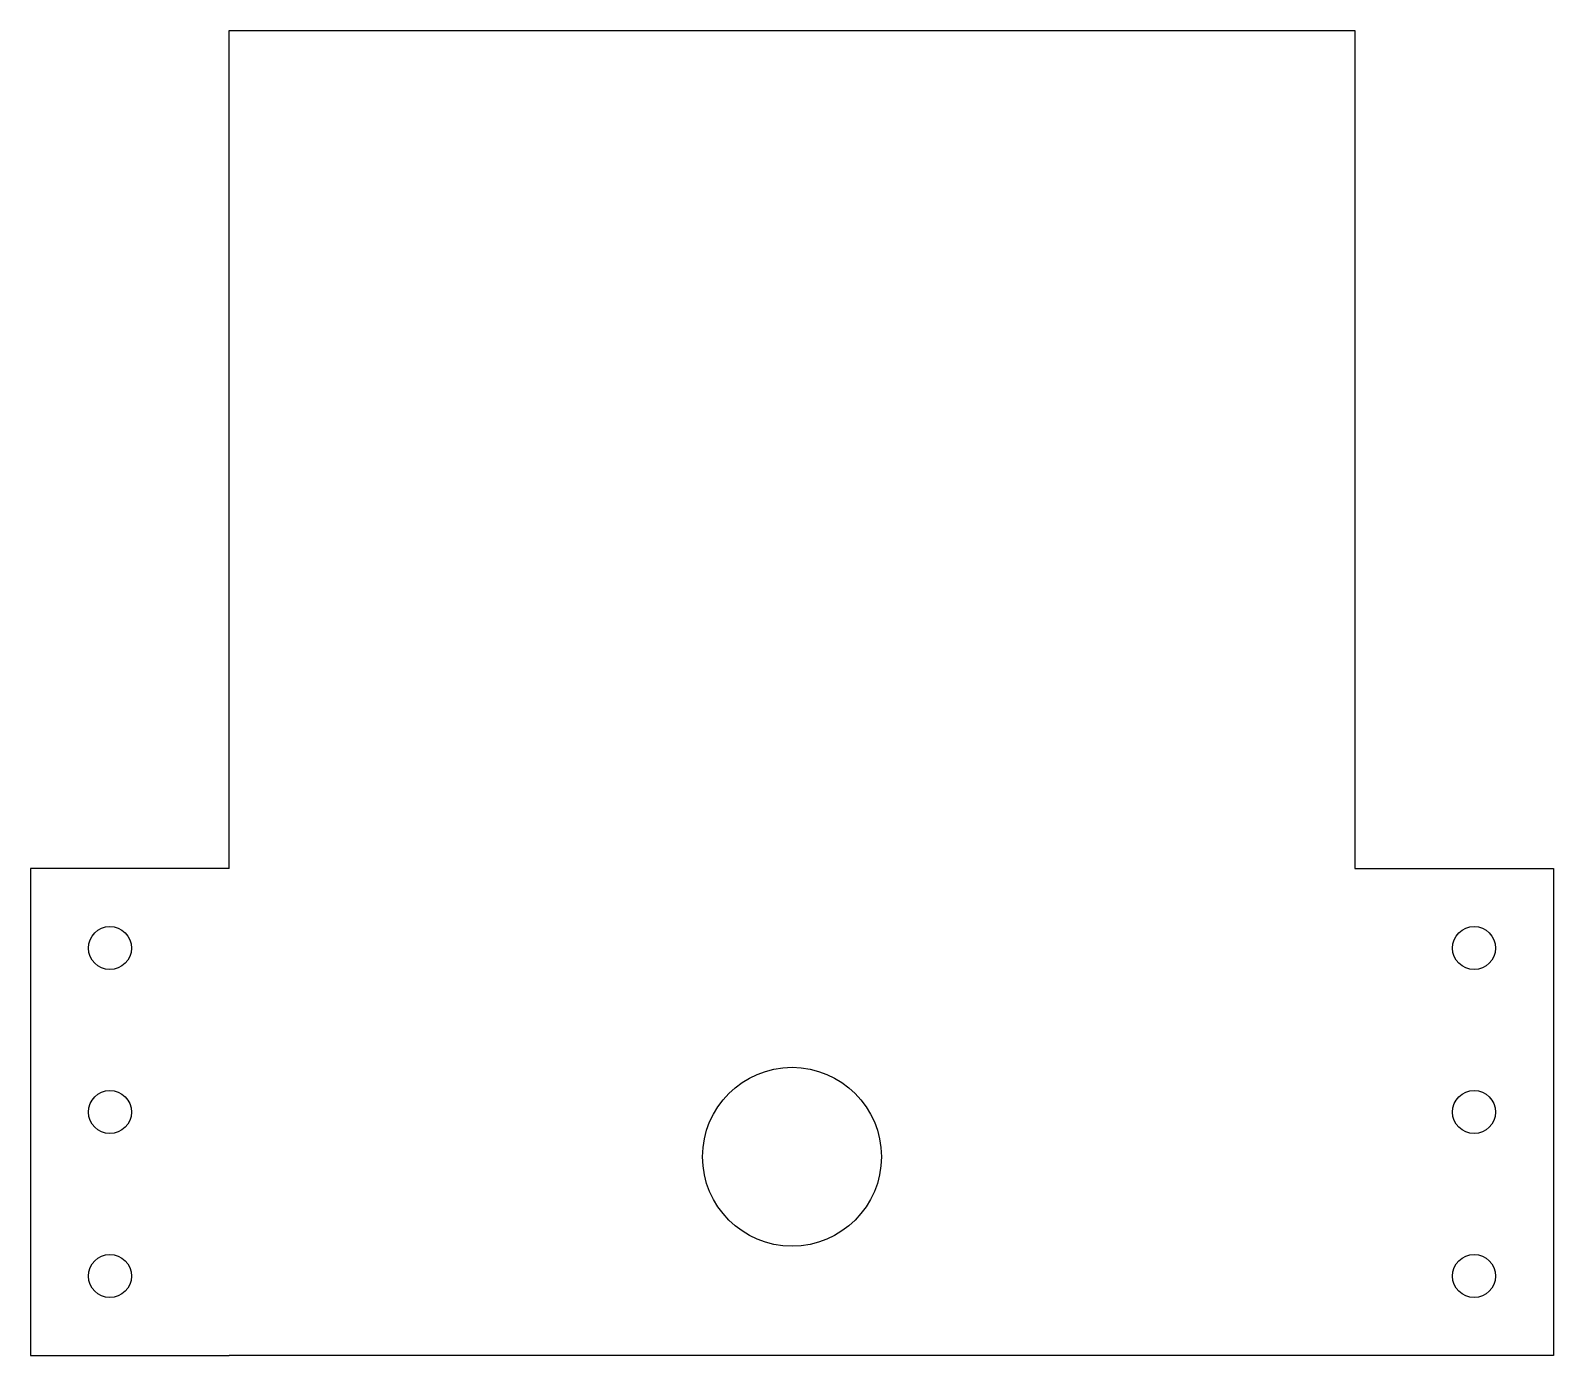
# Model space of a CAD drawing. Header units: millimetres. Extents: x -30 to 200, y 0 to 200.
import ezdxf

# ---------------------------------------------------------------- set-up
doc = ezdxf.new("R2010")
doc.units = ezdxf.units.MM
doc.layers.get('0').update_dxf_attribs({"linetype": 'CONTINUOUS'})
doc.layers.add('CUT', color=7, linetype='CONTINUOUS')

msp = doc.modelspace()

# ---------------------------------------------------------------- linework, layer by layer
for centre in [(-18, 36.75), (188, 36.75)]:
    msp.add_circle(centre, 3.25)
at = {"layer": 'CUT'}
msp.add_line((0, 73.5), (0, 200), dxfattribs=at)
at = {"layer": 'CUT', "linetype": 'CONTINUOUS', "lineweight": -3}
for p, q in [((0, 200), (170, 200)), ((170, 200), (170, 73.5)), ((0, 73.5), (-30, 73.5)), ((-30, 73.5), (-30, 0)), ((170, 73.5), (200, 73.5)), ((200, 73.5), (200, 0)), ((-30, 0), (0, 0)), ((170, 0), (0, 0)), ((200, 0), (170, 0))]:
    msp.add_line(p, q, dxfattribs=at)
at = {"layer": 'CUT'}
for centre, radius in [((-18, 61.5), 3.25), ((188, 61.5), 3.25), ((85, 30), 13.5), ((-18, 12), 3.25), ((188, 12), 3.25)]:
    msp.add_circle(centre, radius, dxfattribs=at)

doc.saveas('drawing.dxf')
